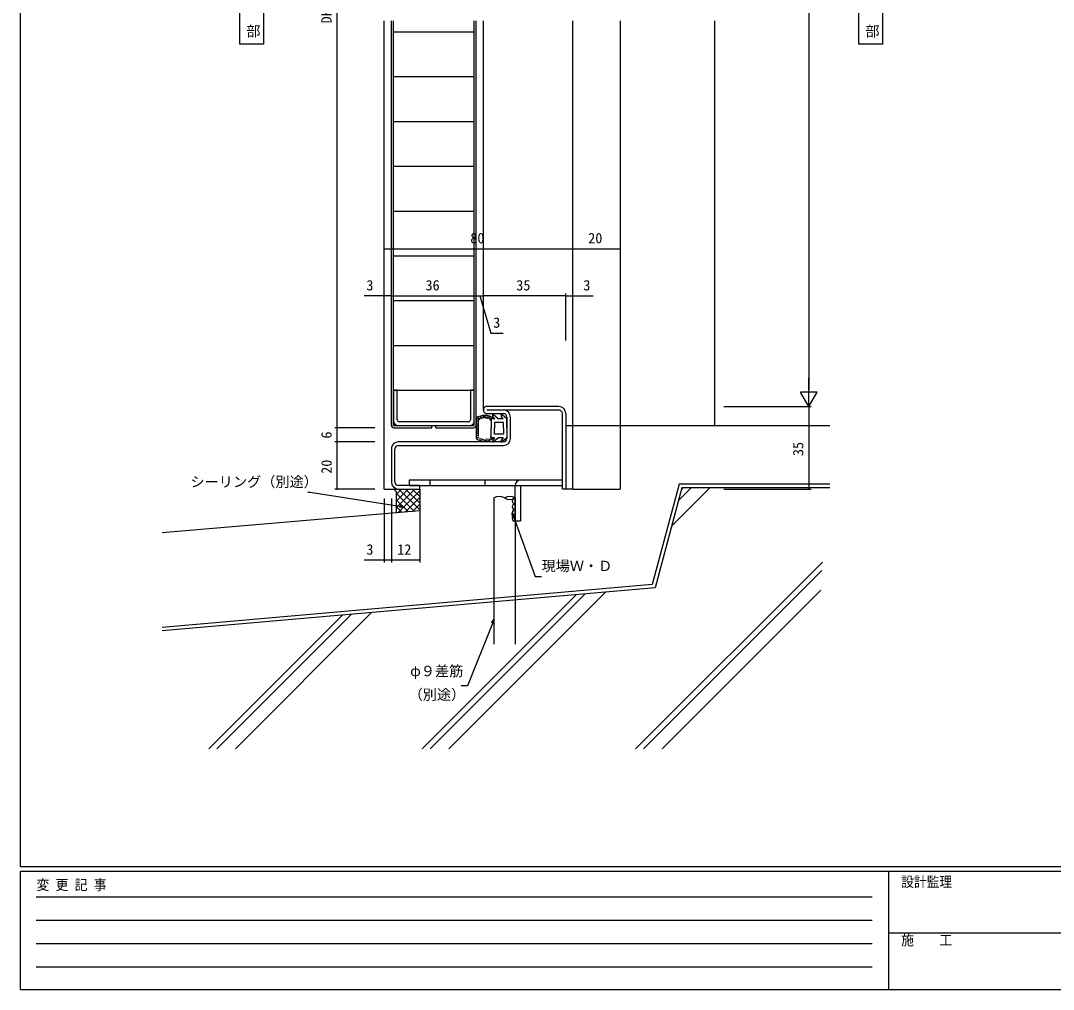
# Model space of a CAD drawing. Units: millimetres, scale not verified. Extents: x -1474 to 567, y -403 to 403.
# Drawn here: x -562.7 to -124.8, y -403 to 7.8 of the extents above; entities that cross this region are included whole.
import ezdxf
from ezdxf.enums import TextEntityAlignment as Align

# ---------------------------------------------------------------- set-up
doc = ezdxf.new("R2010")
doc.units = ezdxf.units.MM
doc.header["$LTSCALE"] = 2
for name, color, linetype in [('0-1_USER1', 3, 'Continuous'), ('0-2_YKK_11', 7, 'Continuous'), ('0-3_YKK_12', 2, 'Continuous'), ('0-4_YKK_13', 4, 'Continuous'), ('0-5_YKK_D', 6, 'Continuous'), ('0-6_YKK_ZWAK', 7, 'Continuous'), ('0-7_YSS_K', 3, 'Continuous')]:
    doc.layers.add(name, color=color, linetype=linetype)
doc.styles.add('ＭＳ ゴシック', font='')
doc.styles.get('ＭＳ ゴシック').set_extended_font_data('MS Gothic')

msp = doc.modelspace()

# ---------------------------------------------------------------- linework, layer by layer
at = {"layer": '0-1_USER1'}
for points in [[(-469.762, -2.206), (-469.762, 17.794), (-459.762, 17.794), (-459.762, -2.206)], [(-207.262, -2.206), (-207.262, 17.794), (-197.262, 17.794), (-197.262, -2.206)]]:
    msp.add_lwpolyline(points, close=True, dxfattribs=at)
at = {"layer": '0-2_YKK_11'}
for p, q in [((-404.609, -148.932), (-404.609, -161.932)), ((-370.409, -161.933), (-370.409, -148.933)), ((-334.509, -155.833), (-365.009, -155.833)), ((-334.509, -157.333), (-365.009, -157.333)), ((-365.009, -158.833), (-358.009, -158.833)), ((-356.509, -160.333), (-356.509, -169.333)), ((-355.009, -169.333), (-355.009, -160.333)), ((-402.609, -163.932), (-372.409, -163.933)), ((-372.909, -162.333), (-402.109, -162.332)), ((-405.509, -173.833), (-405.509, -187.833)), ((-404.009, -187.833), (-404.009, -173.833)), ((-358.009, -170.833), (-402.509, -170.833)), ((-402.509, -172.333), (-358.009, -172.333))]:
    msp.add_line(p, q, dxfattribs=at)
for points in [[(-403.009, -161.432), (-403.009, -148.932), (-404.609, -148.932)], [(-370.409, -148.933), (-372.009, -148.933), (-372.009, -161.433)], [(-331.509, -158.833), (-331.509, -190.833), (-333.009, -190.833), (-333.009, -158.833)], [(-402.509, -190.833), (-393.509, -190.833), (-393.509, -189.333), (-402.509, -189.333)]]:
    msp.add_lwpolyline(points, dxfattribs=at)
for centre, radius, start, end in [((-365.009, -157.333), 1.5, 89.99998, 270.00057), ((-358.009, -160.333), 3, 0, 89.99998), ((-334.509, -158.833), 3, 0, 89.99998), ((-334.509, -158.833), 1.5, 0, 89.99998), ((-402.609, -161.932), 2, 179.99945, 269.99943), ((-402.109, -161.432), 0.9, 179.99945, 270), ((-372.909, -161.433), 0.9, 270, 359.99947), ((-372.409, -161.933), 2, 269.99943, 359.99958), ((-358.009, -160.333), 1.5, 0, 89.99941), ((-358.009, -169.333), 1.5, 270, 0), ((-358.009, -169.333), 3, 270, 0), ((-402.509, -173.833), 3, 89.99998, 180.00031), ((-402.509, -173.833), 1.5, 89.99998, 180.00002), ((-402.509, -187.833), 3, 180.00031, 270), ((-402.509, -187.833), 1.5, 180.00002, 270)]:
    msp.add_arc(centre, radius, start, end, dxfattribs=at)
at = {"layer": '0-3_YKK_12'}
for p, q in [((-408.509, -190.833), (-408.509, 7.667)), ((-366.509, -157.333), (-366.509, 7.667)), ((-328.509, -163.833), (-328.509, 7.667)), ((-308.509, 7.667), (-308.509, -163.833)), ((-328.509, -190.833), (-328.509, -163.833)), ((-308.509, -163.833), (-308.509, -190.832)), ((-408.509, -190.833), (-402.509, -190.833)), ((-328.509, -190.833), (-331.509, -190.833)), ((-328.509, -190.832), (-308.509, -190.832))]:
    msp.add_line(p, q, dxfattribs=at)
at = {"layer": '0-4_YKK_13'}
for p, q in [((-405.509, -163.833), (-405.509, 7.667)), ((-404.609, -163.933), (-404.609, 7.667)), ((-370.409, -163.933), (-370.409, 7.667)), ((-369.509, -163.833), (-369.509, 7.667)), ((-404.609, 3.068), (-370.409, 3.067)), ((-404.609, -15.932), (-370.409, -15.933)), ((-404.609, -34.932), (-370.409, -34.933)), ((-404.609, -53.932), (-370.409, -53.933)), ((-404.609, -72.932), (-370.409, -72.933)), ((-404.609, -91.932), (-370.409, -91.933)), ((-404.609, -110.932), (-370.409, -110.933)), ((-404.609, -129.932), (-370.409, -129.933)), ((-404.609, -148.932), (-370.409, -148.933)), ((-369.509, -160.846), (-369.509, -169.331)), ((-369.476, -161.484), (-369.476, -161.284)), ((-369.213, -161.055), (-369.213, -160.855)), ((-369.101, -162.165), (-369.101, -161.965)), ((-368.815, -161.361), (-368.815, -161.161)), ((-368.712, -161.174), (-368.712, -160.974)), ((-368.605, -160.756), (-368.605, -160.556)), ((-368.509, -168.608), (-368.509, -161.569)), ((-368.366, -161.293), (-368.366, -161.093)), ((-368.128, -160.888), (-368.128, -160.688)), ((-367.591, -160.482), (-367.591, -160.282)), ((-367.209, -160.697), (-367.209, -160.497)), ((-366.875, -160.279), (-366.875, -160.079)), ((-366.458, -160.255), (-366.458, -160.055)), ((-366.314, -159.957), (-366.314, -159.757)), ((-365.778, -159.921), (-365.778, -159.721)), ((-365.634, -160.124), (-365.634, -159.924)), ((-365.133, -160.53), (-365.133, -160.33)), ((-365.026, -159.969), (-365.026, -159.769)), ((-364.612, -160.327), (-364.612, -160.127)), ((-364.049, -160.385), (-364.049, -160.185)), ((-363.873, -160.866), (-363.873, -160.666)), ((-363.545, -161.159), (-363.545, -160.959)), ((-363.209, -161.088), (-363.209, -165.088)), ((-361.643, -161.088), (-363.209, -161.088)), ((-363.17, -160.808), (-363.17, -160.608)), ((-361.637, -161.166), (-362.605, -159.72)), ((-360.157, -161.006), (-362.163, -159.323)), ((-360.109, -161.088), (-360.157, -161.006)), ((-358.043, -161.088), (-360.109, -161.088)), ((-358.037, -161.166), (-359.005, -159.72)), ((-356.557, -161.006), (-358.563, -159.323)), ((-356.509, -161.088), (-356.557, -161.006)), ((-356.509, -164.993), (-356.509, -161.088)), ((-404.609, -163.933), (-388.409, -163.933)), ((-404.509, -164.833), (-388.409, -164.833)), ((-388.409, -164.833), (-388.409, -163.933)), ((-386.609, -164.833), (-370.509, -164.833)), ((-369.19, -165.221), (-369.19, -165.021)), ((-369.154, -166.49), (-369.154, -166.29)), ((-369.119, -164.488), (-369.119, -164.288)), ((-369.029, -163.076), (-369.029, -162.876)), ((-369.011, -166.222), (-369.011, -166.022)), ((-368.976, -163.666), (-368.976, -163.466)), ((-368.833, -164.095), (-368.833, -163.895)), ((-368.779, -164.774), (-368.779, -164.574)), ((-368.779, -165.561), (-368.779, -165.361)), ((-368.636, -163.005), (-368.636, -162.805)), ((-363.209, -169.088), (-363.209, -165.088)), ((-361.709, -162.588), (-361.709, -165.088)), ((-358.009, -162.588), (-361.709, -162.588)), ((-361.709, -167.588), (-361.709, -165.088)), ((-358.009, -165.088), (-358.009, -162.588)), ((-358.009, -165.088), (-358.009, -167.588)), ((-356.509, -164.993), (-356.509, -169.088)), ((-369.356, -169.071), (-369.356, -168.871)), ((-369.208, -167.562), (-369.208, -167.362)), ((-369.011, -168.295), (-369.011, -168.095)), ((-368.94, -167.294), (-368.94, -167.094)), ((-368.922, -166.847), (-368.922, -166.647)), ((-368.808, -168.975), (-368.808, -168.775)), ((-368.725, -168.009), (-368.725, -167.809)), ((-368.724, -169.321), (-368.724, -169.121)), ((-368.426, -169.13), (-368.426, -168.93)), ((-367.984, -169.655), (-367.984, -169.455)), ((-367.519, -169.596), (-367.519, -169.396)), ((-367.507, -169.87), (-367.507, -169.67)), ((-367.281, -169.631), (-367.281, -169.431)), ((-366.911, -170.037), (-366.911, -169.837)), ((-366.78, -169.763), (-366.78, -169.563)), ((-366.517, -170.168), (-366.517, -169.968)), ((-366.326, -169.965), (-366.326, -169.765)), ((-365.754, -170.18), (-365.754, -169.98)), ((-365.73, -170.001), (-365.73, -169.801)), ((-365.205, -169.608), (-365.205, -169.408)), ((-365.122, -170.371), (-365.122, -170.171)), ((-365.038, -169.834), (-365.038, -169.634)), ((-364.706, -169.839), (-364.706, -169.639)), ((-364.284, -169.793), (-364.284, -169.593)), ((-363.897, -169.734), (-363.897, -169.534)), ((-363.275, -169.405), (-363.275, -169.205)), ((-361.728, -169.088), (-363.209, -169.088)), ((-361.728, -169.088), (-362.63, -170.436)), ((-360.109, -169.088), (-362.188, -170.833)), ((-358.009, -167.588), (-361.709, -167.588)), ((-358.128, -169.088), (-360.109, -169.088)), ((-358.128, -169.088), (-359.03, -170.436)), ((-356.509, -169.088), (-358.588, -170.833)), ((-350.709, -187.033), (-398.009, -187.033)), ((-389.009, -189.333), (-389.009, -187.033)), ((-365.709, -189.333), (-365.709, -187.033)), ((-333.009, -187.033), (-350.709, -187.033)), ((-353.009, -204.333), (-353.009, -189.333)), ((-350.709, -189.333), (-350.709, -204.333)), ((-353.009, -204.333), (-350.709, -204.333))]:
    msp.add_line(p, q, dxfattribs=at)
for points in [[(-363.62, -161.513), (-363.812, -161.119), (-364.039, -160.829), (-364.337, -160.741), (-364.704, -160.827), (-365.088, -160.884), (-365.441, -160.733), (-365.759, -160.487), (-366.059, -160.394), (-366.688, -160.812), (-367.064, -160.871), (-367.457, -160.765), (-367.793, -160.74), (-368.021, -160.977), (-368.222, -161.331), (-368.509, -161.569)], [(-386.609, -164.833), (-386.609, -163.933), (-370.409, -163.933)], [(-398.009, -187.033), (-398.009, -189.333), (-333.009, -189.333), (-333.009, -187.033)]]:
    msp.add_lwpolyline(points, dxfattribs=at)
for centre, radius, start, end in [((-366.009, -165.088), 5.5, 46.65824, 129.51963), ((-366.009, -165.088), 4.3, 49.37051, 56.2499), ((-362.355, -159.553), 0.3, 49.99756, 213.78886), ((-358.755, -159.553), 0.3, 49.99756, 213.78886), ((-404.509, -163.833), 1, 180, 270), ((-370.509, -163.833), 1, 270, 359.99913), ((-366.009, -165.088), 5.5, 230.48036, 313.34175), ((-366.009, -165.088), 4.3, 303.7499, 310.62928), ((-362.381, -170.603), 0.3, 146.21114, 310.00244), ((-358.781, -170.603), 0.3, 146.21114, 310.00244), ((-350.709, -189.333), 2.3, 90, 180)]:
    msp.add_arc(centre, radius, start, end, dxfattribs=at)
at = {"layer": '0-5_YKK_D'}
for p, q in [((-428.509, -164.833), (-428.509, 185.168)), ((-228.509, 167.168), (-228.509, -148.833)), ((-408.509, -88.933), (-328.509, -88.933)), ((-328.509, -88.933), (-308.509, -88.933)), ((-405.509, -108.933), (-369.509, -108.933)), ((-369.509, -108.933), (-366.509, -108.933)), ((-331.509, -108.933), (-366.509, -108.933)), ((-331.509, -127.913), (-331.509, -107.933)), ((-228.509, -155.833), (-228.509, -143.708)), ((-228.509, -155.833), (-232.009, -149.77)), ((-225.009, -149.77), (-232.009, -149.77)), ((-228.509, -155.833), (-225.009, -149.77)), ((-264.509, -155.833), (-227.509, -155.833)), ((-228.509, -155.833), (-228.509, -190.833)), ((-412.509, -164.833), (-429.509, -164.833)), ((-428.509, -170.833), (-428.509, -164.833)), ((-412.509, -170.833), (-429.509, -170.833)), ((-412.509, -170.833), (-429.509, -170.833)), ((-428.509, -190.833), (-428.509, -170.833)), ((-412.509, -190.833), (-429.509, -190.833)), ((-264.509, -190.833), (-227.509, -190.833)), ((-408.509, -194.833), (-408.509, -221.977)), ((-405.509, -194.833), (-405.509, -221.977)), ((-405.509, -194.833), (-405.509, -221.977)), ((-393.509, -194.833), (-393.509, -221.977)), ((-393.509, -220.977), (-405.509, -220.977))]:
    msp.add_line(p, q, dxfattribs=at)
for points in [[(-405.509, -108.933), (-408.509, -108.933), (-417.109, -108.933)], [(-368.009, -108.933), (-363.324, -124.759), (-358.124, -124.759)], [(-331.509, -108.933), (-328.509, -108.933), (-319.909, -108.933)], [(-400.361, -198.499), (-402.04, -198.236), (-439.961, -192.284), (-440.961, -192.284)], [(-401.97, -197.786), (-400.361, -198.499), (-402.111, -198.686)], [(-354.114, -202.62), (-354.259, -200.866), (-353.256, -202.313)], [(-354.259, -200.866), (-353.685, -202.467), (-344.535, -227.963), (-341.835, -227.963)], [(-405.509, -220.977), (-408.509, -220.977), (-417.109, -220.977)], [(-362.009, -246.227), (-362.64, -247.806), (-373.217, -274.268), (-375.917, -274.268)], [(-363.063, -247.637), (-362.009, -246.227), (-362.217, -247.975)]]:
    msp.add_lwpolyline(points, dxfattribs=at)
for centre, start, end in [((-408.509, -88.933), 0, 180), ((-408.509, -88.933), 180, 0), ((-328.509, -88.933), 0, 180), ((-328.509, -88.933), 0, 180), ((-328.509, -88.933), 180, 0), ((-328.509, -88.933), 180, 0), ((-308.509, -88.933), 0, 180), ((-308.509, -88.933), 180, 0), ((-408.509, -108.933), 0, 180), ((-408.509, -108.933), 180, 0), ((-405.509, -108.933), 0, 180), ((-405.509, -108.933), 180, 0), ((-369.509, -108.933), 0, 180), ((-369.509, -108.933), 180, 0), ((-366.509, -108.933), 0, 180), ((-366.509, -108.933), 0, 180), ((-366.509, -108.933), 180, 0), ((-366.509, -108.933), 180, 0), ((-331.509, -108.933), 0, 180), ((-331.509, -108.933), 0, 180), ((-331.509, -108.933), 180, 0), ((-331.509, -108.933), 180, 0), ((-328.509, -108.933), 0, 180), ((-328.509, -108.933), 180, 0), ((-428.509, -164.833), 90, 270), ((-428.509, -164.833), 90, 270), ((-428.509, -164.833), 270, 90), ((-428.509, -164.833), 270, 90), ((-428.509, -170.833), 90, 270), ((-428.509, -170.833), 90, 270), ((-428.509, -170.833), 270, 90), ((-428.509, -170.833), 270, 90), ((-428.509, -190.833), 90, 270), ((-428.509, -190.833), 270, 90), ((-228.509, -190.833), 90, 270), ((-228.509, -190.833), 270, 90), ((-408.509, -220.977), 0, 180), ((-408.509, -220.977), 180, 0), ((-405.509, -220.977), 0, 180), ((-405.509, -220.977), 0, 180), ((-405.509, -220.977), 180, 0), ((-405.509, -220.977), 180, 0), ((-393.509, -220.977), 0, 180), ((-393.509, -220.977), 180, 0)]:
    msp.add_arc(centre, 0.106, start, end, dxfattribs=at)
at = {"layer": '0-6_YKK_ZWAK'}
for p, q in [((-562.7, -351), (-562.7, 399)), ((537.3, -351), (-562.7, -351)), ((483.3, -353), (-562.7, -353)), ((-562.7, -403), (-562.7, -353)), ((-194.7, -353), (-194.7, -403)), ((-556.13, -363.732), (-201.57, -363.732)), ((-556.13, -373.63), (-201.57, -373.63)), ((-194.7, -378.999), (-10.7, -378.999)), ((-556.13, -383.528), (-201.57, -383.528)), ((-556.13, -393.426), (-201.57, -393.426)), ((-562.7, -403), (483.3, -403))]:
    msp.add_line(p, q, dxfattribs=at)
at = {"layer": '0-7_YSS_K'}
for p, q in [((-268.509, 7.666), (-268.509, -163.833)), ((-331.509, -163.833), (-219.58, -163.833)), ((-404.509, -190.833), (-403.509, -191.833)), ((-403.509, -198.819), (-395.523, -190.833)), ((-403.509, -195.991), (-398.351, -190.833)), ((-403.509, -193.162), (-401.18, -190.833)), ((-403.509, -191.833), (-403.509, -201.008)), ((-403.509, -192.522), (-395.707, -200.325)), ((-402.808, -200.946), (-393.509, -191.647)), ((-402.371, -190.833), (-393.509, -199.694)), ((-399.542, -190.833), (-393.509, -196.865)), ((-396.714, -190.833), (-393.509, -194.037)), ((-393.885, -190.833), (-393.509, -191.209)), ((-393.509, -190.833), (-393.509, -200.133)), ((-282.358, -190.333), (-293.713, -232.71)), ((-286.708, -206.568), (-270.473, -190.333)), ((-283.81, -195.749), (-278.393, -190.333)), ((-219.58, -188.833), (-283.509, -188.833)), ((-282.567, -191.113), (-281.787, -190.333)), ((-219.58, -190.333), (-282.358, -190.333)), ((-403.509, -195.351), (-398.308, -200.553)), ((-399.708, -200.675), (-393.509, -194.476)), ((-362.009, -194.616), (-362.009, -256.639)), ((-353.009, -194.616), (-353.009, -256.639)), ((-393.509, -200.133), (-502.7, -209.353)), ((-403.509, -198.179), (-400.908, -200.78)), ((-396.609, -200.404), (-393.509, -197.304)), ((-301.945, -301), (-222.764, -221.819)), ((-298.551, -301), (-222.946, -225.396)), ((-293.713, -232.71), (-502.7, -250.994)), ((-392.454, -301), (-327.084, -235.63)), ((-389.06, -301), (-323.365, -235.304)), ((-381.141, -301), (-314.686, -234.545)), ((-290.631, -301), (-223.372, -233.741)), ((-482.964, -301), (-426.272, -244.308)), ((-479.57, -301), (-422.552, -243.982)), ((-471.65, -301), (-413.873, -243.223))]:
    msp.add_line(p, q, dxfattribs=at)
msp.add_lwpolyline([(-283.509, -188.833), (-294.89, -231.308), (-502.7, -249.489)], dxfattribs=at)
for centre, radius, start, end in [((-359.759, -198.514), 4.5, 60.00002, 119.99998), ((-355.259, -198.514), 4.5, 59.99998, 120.00002), ((-355.259, -190.719), 4.5, 239.99998, 300.00002), ((-353.009, -195.866), 1.25, 90, 270), ((-353.009, -198.366), 1.25, 90, 270), ((-353.009, -200.866), 1.25, 90, 270), ((-353.009, -203.366), 1.25, 90, 270)]:
    msp.add_arc(centre, radius, start, end, dxfattribs=at)

# ---------------------------------------------------------------- texts
at = {"layer": '0-1_USER1', "style": 'ＭＳ ゴシック'}
for p in [(-467.002, -0.206), (-204.502, -0.206)]:
    msp.add_text('部', height=4.399, dxfattribs=at).set_placement(p, align=Align.BOTTOM_LEFT)
at = {"layer": '0-5_YKK_D', "style": 'ＭＳ ゴシック'}
for s, p in [('DH=H+20', (-429.509, 6.647)), ('6', (-429.509, -169.433)), ('35', (-229.509, -176.853)), ('20', (-429.509, -184.353))]:
    msp.add_text(s, height=4.399, rotation=90, dxfattribs=at).set_placement(p, align=Align.BOTTOM_LEFT)
for s, p in [('80', (-372.029, -87.933)), ('20', (-322.029, -87.933)), ('3', (-416.109, -107.933)), ('36', (-391.029, -107.933)), ('35', (-352.529, -107.933)), ('3', (-324.109, -107.933)), ('3', (-362.324, -123.759)), ('シーリング（別途）', (-490.693, -191.284)), ('3', (-416.109, -219.977)), ('12', (-403.029, -219.977)), ('現場Ｗ・Ｄ', (-341.835, -226.963)), ('φ９差筋', (-397.558, -271.52)), ('（別途）', (-398.198, -281.52))]:
    msp.add_text(s, height=4.399, dxfattribs=at).set_placement(p, align=Align.BOTTOM_LEFT)
at = {"layer": '0-6_YKK_ZWAK', "style": 'ＭＳ ゴシック', "width": 0.9}
for s, p in [('設計監理', (-189.315, -360.904)), ('変 更 記 事', (-555.965, -362.209)), ('施\u3000\u3000工', (-189.315, -385.649))]:
    msp.add_text(s, height=4.399, dxfattribs=at).set_placement(p, align=Align.BOTTOM_LEFT)

doc.saveas('drawing.dxf')
